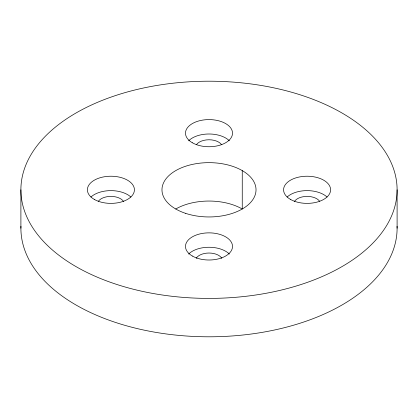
<?xml version="1.0" encoding="UTF-8"?>
<svg xmlns="http://www.w3.org/2000/svg" width="418" height="418" viewBox="0 0 418 418"><rect width="100%" height="100%" fill="white"/><g stroke="black" fill="none" stroke-linecap="round" stroke-linejoin="round"><path stroke-width="0.63" d="M397.1 189.803A188.1 108.596 0 0 1 114.95 283.853A188.1 108.596 0 0 1 114.95 95.753A188.1 108.596 0 0 1 397.1 189.803L397.1 228.197M242.252 170.607L242.252 209A47.025 27.149 0 0 0 175.748 209M20.9 189.803L20.9 228.197M397.069 226.263A188.1 108.596 0 0 1 209 336.798A188.1 108.596 0 0 1 20.931 226.263M196.507 144.581A13.522 7.806 0 0 1 209 139.764A13.522 7.806 0 0 1 221.493 144.581M294.288 201.695A13.522 7.806 0 0 1 306.65 196.397A13.522 7.806 0 0 1 319.582 201.215M98.418 201.215A13.522 7.806 0 0 1 111.35 196.397A13.522 7.806 0 0 1 123.712 201.695M196.199 258.329A13.522 7.806 0 0 1 209 253.026A13.522 7.806 0 0 1 221.801 258.329M188.638 140.782A23.512 13.575 0 0 1 229.362 140.782M287.124 197.035A23.512 13.575 0 0 1 327.064 197.035M188.638 254.045A23.512 13.575 0 0 1 229.362 254.045M90.936 197.035A23.512 13.575 0 0 1 130.876 197.035M185.487 213.316A47.025 27.149 0 0 0 256.025 189.803A47.025 27.149 0 0 0 185.487 166.291A47.025 27.149 0 0 0 185.487 213.316M192.374 142.768A23.512 13.575 0 0 0 231.713 136.681A23.512 13.575 0 0 0 202.913 120.055A23.512 13.575 0 0 0 192.374 142.768M94.28 199.402A23.512 13.575 0 0 0 133.619 193.315A23.512 13.575 0 0 0 104.824 176.689A23.512 13.575 0 0 0 94.28 199.402M290.468 199.402A23.512 13.575 0 0 0 329.802 193.315A23.512 13.575 0 0 0 301.007 176.689A23.512 13.575 0 0 0 290.468 199.402M192.374 256.035A23.512 13.575 0 0 0 231.713 249.948A23.512 13.575 0 0 0 202.913 233.322A23.512 13.575 0 0 0 192.374 256.035"/></g></svg>
